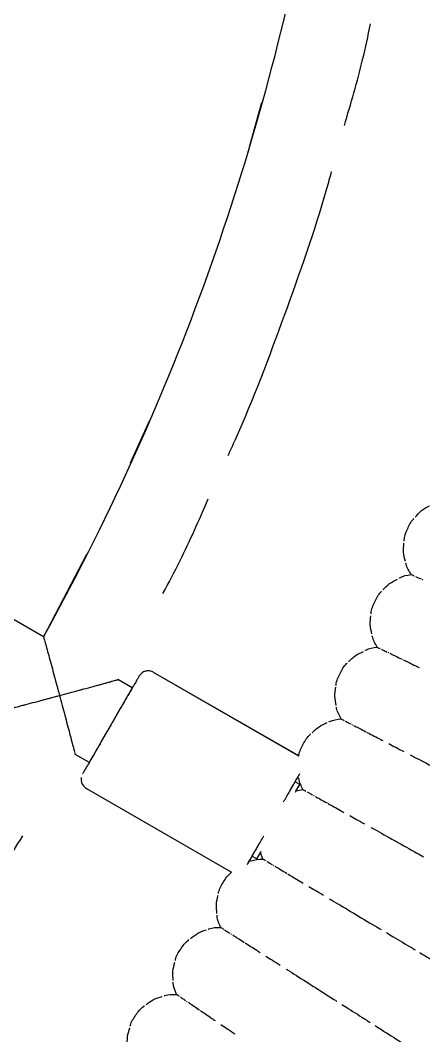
# Model space of a CAD drawing. Extents: x -360 to 379, y -342 to 365.
# Drawn here: x 49.74 to 57.25, y -165.73 to -146.8 of the extents above; entities that cross this region are included whole.
import ezdxf

# ---------------------------------------------------------------- set-up
doc = ezdxf.new("R2010")
doc.units = 0
doc.layers.get('0').update_dxf_attribs({"linetype": 'CONTINUOUS'})

msp = doc.modelspace()

# ---------------------------------------------------------------- linework, layer by layer
at = {"color": 7, "linetype": 'CONTINUOUS'}
for p, q in [((54.231, -148.344), (54.003, -149.168)), ((52.143, -154.277), (51.788, -155.055)), ((50.176, -158.292), (45.498, -155.591)), ((50.176, -158.292), (45.498, -155.591)), ((50.972, -156.762), (50.176, -158.292)), ((51.543, -159.097), (51.561, -159.092)), ((51.827, -159.245), (51.561, -159.092)), ((51.827, -159.245), (51.561, -159.092)), ((51.997, -158.975), (51.952, -159.029)), ((54.924, -160.514), (52.225, -158.956)), ((54.925, -160.515), (52.225, -158.956)), ((50.851, -159.287), (50.928, -159.266)), ((51.819, -159.26), (51.036, -160.616)), ((51.17, -159.2), (51.233, -159.183)), ((50.757, -160.461), (50.761, -160.478)), ((50.761, -160.478), (51.027, -160.631)), ((50.761, -160.478), (51.027, -160.631)), ((51.028, -160.629), (51.02, -160.643)), ((50.927, -160.804), (50.918, -160.82)), ((50.903, -160.846), (50.902, -160.848)), ((54.72, -161.235), (54.933, -160.865)), ((54.945, -161.045), (54.858, -160.995)), ((54.945, -161.045), (54.858, -160.995)), ((50.975, -161.121), (53.674, -162.679)), ((50.975, -161.121), (53.675, -162.68)), ((54.873, -161.17), (54.945, -161.045)), ((54.876, -161.165), (55.004, -161.14)), ((53.983, -162.511), (54.197, -162.141)), ((56.716, -162.096), (56.754, -162.117)), ((54.145, -162.431), (54.217, -162.306)), ((54.257, -162.435), (54.214, -162.312)), ((54.058, -162.381), (54.145, -162.431)), ((54.058, -162.381), (54.145, -162.431)), ((55.94, -163.44), (55.978, -163.462)), ((55.125, -164.761), (55.162, -164.785))]:
    msp.add_line(p, q, dxfattribs=at)
at = {"color": 7, "linetype": 'CONTINUOUS', "flags": 128}
for points in [[(57.068, -157.156), (57.07, -157.157), (57.072, -157.158)], [(57.22, -157.224), (57.229, -157.228), (57.236, -157.231)], [(56.435, -158.512), (56.437, -158.513), (56.44, -158.514)], [(56.586, -158.585), (56.594, -158.589), (56.601, -158.593)], [(51.298, -159.165), (51.411, -159.134), (51.52, -159.104)], [(50.109, -159.485), (50.167, -159.47), (50.474, -159.388)], [(49.787, -159.57), (49.813, -159.564), (49.848, -159.554)], [(55.764, -159.85), (55.766, -159.851), (55.768, -159.852)], [(55.912, -159.927), (55.92, -159.932), (55.927, -159.935)], [(55.053, -161.168), (55.055, -161.169), (55.057, -161.17)], [(55.199, -161.249), (55.208, -161.254), (55.214, -161.257)], [(54.305, -162.464), (54.307, -162.465), (54.309, -162.466)], [(54.448, -162.549), (54.457, -162.554), (54.463, -162.558)], [(53.519, -163.738), (53.521, -163.739), (53.523, -163.74)], [(53.66, -163.828), (53.668, -163.833), (53.674, -163.837)], [(52.696, -164.989), (52.698, -164.99), (52.7, -164.991)], [(52.835, -165.082), (52.843, -165.088), (52.849, -165.092)]]:
    msp.add_lwpolyline(points, dxfattribs=at)
at = {"color": 7, "linetype": 'CONTINUOUS'}
msp.add_arc((10.118, -136.088), 45.8, 331.0009, 348.9991, dxfattribs=at)
for points, knots in [([(55.774, -148.766), (55.894, -148.358), (56.079, -147.732), (56.214, -147.094), (56.261, -146.872)], [0, 0, 0, 0, 0.6514, 1, 1, 1, 1]), ([(53.61, -154.915), (53.656, -154.816), (54.048, -153.962), (54.664, -152.302), (55.26, -150.634), (55.508, -149.728), (55.537, -149.622)], [0, 0, 0, 0, 0.058113, 0.5, 0.941887, 1, 1, 1, 1]), ([(52.397, -157.488), (52.504, -157.288), (52.811, -156.712), (53.072, -156.113), (53.242, -155.724)], [0, 0, 0, 0, 0.3486, 1, 1, 1, 1]), ([(57.093, -156.063), (57.13, -156.02), (57.206, -155.933), (57.307, -155.878), (57.358, -155.851)], [0, 0, 0, 0, 0.4971503, 1, 1, 1, 1]), ([(56.947, -156.288), (56.977, -156.22), (57.009, -156.147), (57.065, -156.092), (57.068, -156.088)], [0, 0, 0, 0, 0.938693, 1, 1, 1, 1]), ([(56.884, -156.514), (56.885, -156.509), (56.887, -156.431), (56.918, -156.357), (56.947, -156.288)], [0, 0, 0, 0, 0.061307, 1, 1, 1, 1]), ([(56.911, -156.888), (56.896, -156.832), (56.866, -156.721), (56.877, -156.606), (56.883, -156.549)], [0, 0, 0, 0, 0.5028497, 1, 1, 1, 1]), ([(57.017, -157.133), (56.977, -157.069), (56.935, -157.002), (56.919, -156.926), (56.918, -156.921)], [0, 0, 0, 0, 0.941576, 1, 1, 1, 1]), ([(56.492, -157.421), (56.531, -157.378), (56.609, -157.294), (56.712, -157.243), (56.764, -157.217)], [0, 0, 0, 0, 0.49715, 1, 1, 1, 1]), ([(56.793, -157.2), (56.797, -157.197), (56.865, -157.158), (56.943, -157.145), (57.017, -157.133)], [0, 0, 0, 0, 0.058424, 1, 1, 1, 1]), ([(57.017, -157.133), (57.019, -157.134), (57.021, -157.134), (57.058, -157.151), (57.065, -157.154)], [0, 0, 0, 0, 0.827432, 1, 1, 1, 1]), ([(57.096, -157.168), (57.107, -157.173), (57.129, -157.183), (57.178, -157.205), (57.203, -157.216)], [0, 0, 0, 0, 0.4837885, 1, 1, 1, 1]), ([(56.339, -157.642), (56.372, -157.574), (56.406, -157.502), (56.463, -157.449), (56.466, -157.445)], [0, 0, 0, 0, 0.938693, 1, 1, 1, 1]), ([(56.27, -157.865), (56.271, -157.861), (56.276, -157.783), (56.309, -157.71), (56.339, -157.642)], [0, 0, 0, 0, 0.061307, 1, 1, 1, 1]), ([(56.287, -158.24), (56.273, -158.184), (56.246, -158.072), (56.261, -157.958), (56.268, -157.901)], [0, 0, 0, 0, 0.50285, 1, 1, 1, 1]), ([(50.176, -158.292), (50.177, -158.298), (50.181, -158.311), (50.206, -158.403), (50.241, -158.528), (50.296, -158.729), (50.359, -158.961), (50.414, -159.164), (50.447, -159.287), (50.464, -159.349), (50.474, -159.388)], [0, 0, 0, 0, 0.12507, 0.250438, 0.375759, 0.500686, 0.749355, 0.874701, 0.919666, 1, 1, 1, 1]), ([(56.385, -158.488), (56.347, -158.423), (56.306, -158.355), (56.293, -158.278), (56.293, -158.274)], [0, 0, 0, 0, 0.941576, 1, 1, 1, 1]), ([(55.852, -158.76), (55.892, -158.719), (55.972, -158.637), (56.077, -158.589), (56.129, -158.565)], [0, 0, 0, 0, 0.49715, 1, 1, 1, 1]), ([(56.16, -158.548), (56.164, -158.546), (56.232, -158.509), (56.311, -158.498), (56.385, -158.488)], [0, 0, 0, 0, 0.058424, 1, 1, 1, 1]), ([(56.385, -158.488), (56.387, -158.489), (56.389, -158.49), (56.426, -158.508), (56.432, -158.511)], [0, 0, 0, 0, 0.827229, 1, 1, 1, 1]), ([(56.463, -158.526), (56.474, -158.531), (56.496, -158.542), (56.544, -158.565), (56.568, -158.577)], [0, 0, 0, 0, 0.483182, 1, 1, 1, 1]), ([(56.619, -158.601), (56.627, -158.605), (56.684, -158.633), (56.763, -158.671), (56.849, -158.713), (56.851, -158.713)], [0, 0, 0, 0, 0.1550535, 0.9876052, 1, 1, 1, 1]), ([(56.87, -158.723), (56.941, -158.757), (57.029, -158.8), (57.146, -158.856), (57.168, -158.867)], [0, 0, 0, 0, 0.8089, 1, 1, 1, 1]), ([(52.225, -158.956), (52.201, -158.945), (52.152, -158.924), (52.074, -158.933), (52.02, -158.952), (52.002, -158.972), (52.001, -158.973)], [0, 0, 0, 0, 0.327453, 0.654907, 0.98236, 1, 1, 1, 1]), ([(55.693, -158.977), (55.727, -158.91), (55.764, -158.84), (55.822, -158.787), (55.826, -158.784)], [0, 0, 0, 0, 0.938693, 1, 1, 1, 1]), ([(50.474, -159.388), (50.597, -159.355), (50.842, -159.289), (51.134, -159.21), (51.333, -159.155), (51.455, -159.121), (51.543, -159.097), (51.555, -159.094), (51.561, -159.092)], [0, 0, 0, 0, 0.250475, 0.499755, 0.632073, 0.749688, 0.874996, 1, 1, 1, 1]), ([(55.618, -159.199), (55.618, -159.194), (55.625, -159.116), (55.66, -159.044), (55.693, -158.977)], [0, 0, 0, 0, 0.061307, 1, 1, 1, 1]), ([(55.623, -159.573), (55.611, -159.517), (55.587, -159.404), (55.605, -159.29), (55.614, -159.234)], [0, 0, 0, 0, 0.5028497, 1, 1, 1, 1]), ([(49.376, -159.678), (49.382, -159.676), (49.394, -159.673), (49.487, -159.649), (49.613, -159.616), (49.815, -159.563), (50.047, -159.502), (50.289, -159.438), (50.413, -159.405), (50.474, -159.388)], [0, 0, 0, 0, 0.1250777, 0.2504542, 0.3757831, 0.5007175, 0.7494023, 0.8747564, 1, 1, 1, 1]), ([(50.474, -159.388), (50.507, -159.51), (50.572, -159.755), (50.649, -160.047), (50.702, -160.248), (50.733, -160.368), (50.751, -160.438), (50.754, -160.448), (50.754, -160.449)], [0, 0, 0, 0, 0.282542, 0.566052, 0.717022, 0.850819, 0.993183, 1, 1, 1, 1]), ([(55.714, -159.824), (55.678, -159.759), (55.639, -159.689), (55.628, -159.612), (55.628, -159.607)], [0, 0, 0, 0, 0.941576, 1, 1, 1, 1]), ([(55.173, -160.081), (55.214, -160.041), (55.297, -159.961), (55.403, -159.916), (55.456, -159.893)], [0, 0, 0, 0, 0.4971503, 1, 1, 1, 1]), ([(55.487, -159.878), (55.491, -159.876), (55.56, -159.841), (55.64, -159.832), (55.714, -159.824)], [0, 0, 0, 0, 0.058424, 1, 1, 1, 1]), ([(55.714, -159.824), (55.716, -159.825), (55.718, -159.826), (55.754, -159.845), (55.76, -159.848)], [0, 0, 0, 0, 0.8288685, 1, 1, 1, 1]), ([(55.791, -159.864), (55.801, -159.87), (55.823, -159.881), (55.87, -159.906), (55.895, -159.918)], [0, 0, 0, 0, 0.488096, 1, 1, 1, 1]), ([(55.945, -159.944), (55.954, -159.949), (56.009, -159.978), (56.088, -160.019), (56.173, -160.063), (56.174, -160.063)], [0, 0, 0, 0, 0.158544, 0.992316, 1, 1, 1, 1]), ([(56.186, -160.07), (56.259, -160.108), (56.348, -160.154), (56.466, -160.216), (56.487, -160.227)], [0, 0, 0, 0, 0.820362, 1, 1, 1, 1]), ([(55.008, -160.293), (55.044, -160.227), (55.083, -160.158), (55.143, -160.107), (55.146, -160.104)], [0, 0, 0, 0, 0.938693, 1, 1, 1, 1]), ([(54.926, -160.515), (54.927, -160.509), (54.936, -160.431), (54.973, -160.359), (55.008, -160.293)], [0, 0, 0, 0, 0.072316, 1, 1, 1, 1]), ([(56.599, -160.285), (56.641, -160.307), (56.724, -160.35), (56.828, -160.404), (56.879, -160.431)], [0, 0, 0, 0, 0.50089, 1, 1, 1, 1]), ([(56.999, -160.493), (57.022, -160.505), (57.158, -160.576), (57.451, -160.728), (57.763, -160.891), (57.953, -160.99), (57.992, -161.01)], [0, 0, 0, 0, 0.082118, 0.487065, 0.896519, 1, 1, 1, 1]), ([(54.641, -161.372), (54.66, -161.339), (54.718, -161.238), (54.807, -161.084), (54.892, -160.936), (54.932, -160.867), (54.948, -160.84)], [0, 0, 0, 0, 0.155993, 0.479136, 0.80228, 1, 1, 1, 1]), ([(50.878, -160.917), (50.878, -160.919), (50.869, -160.945), (50.879, -161.001), (50.911, -161.074), (50.954, -161.105), (50.975, -161.121)], [0, 0, 0, 0, 0.0176396, 0.3450931, 0.6725465, 1, 1, 1, 1]), ([(55.004, -161.14), (54.97, -161.074), (54.934, -161.003), (54.925, -160.926), (54.925, -160.921)], [0, 0, 0, 0, 0.9415763, 1, 1, 1, 1]), ([(54.863, -161.187), (54.882, -161.154), (54.934, -161.065), (54.941, -161.053), (54.945, -161.045)], [0, 0, 0, 0, 0.3720893, 1, 1, 1, 1]), ([(55.004, -161.14), (55.006, -161.141), (55.008, -161.142), (55.044, -161.162), (55.05, -161.166)], [0, 0, 0, 0, 0.827497, 1, 1, 1, 1]), ([(55.08, -161.182), (55.09, -161.188), (55.112, -161.2), (55.158, -161.226), (55.182, -161.24)], [0, 0, 0, 0, 0.4839826, 1, 1, 1, 1]), ([(55.231, -161.267), (55.24, -161.272), (55.294, -161.302), (55.371, -161.345), (55.455, -161.392), (55.456, -161.392)], [0, 0, 0, 0, 0.155622, 0.988373, 1, 1, 1, 1]), ([(55.474, -161.402), (55.544, -161.441), (55.629, -161.489), (55.743, -161.553), (55.764, -161.565)], [0, 0, 0, 0, 0.810767, 1, 1, 1, 1]), ([(55.874, -161.626), (55.915, -161.648), (55.997, -161.694), (56.099, -161.751), (56.151, -161.78)], [0, 0, 0, 0, 0.488554, 1, 1, 1, 1]), ([(56.267, -161.845), (56.289, -161.857), (56.421, -161.931), (56.573, -162.016), (56.712, -162.093), (56.713, -162.094)], [0, 0, 0, 0, 0.161111, 0.990444, 1, 1, 1, 1]), ([(48.684, -163.617), (48.937, -163.275), (49.325, -162.75), (49.67, -162.196), (49.79, -162.003)], [0, 0, 0, 0, 0.6514, 1, 1, 1, 1]), ([(53.969, -162.536), (53.984, -162.51), (54.024, -162.44), (54.109, -162.292), (54.198, -162.139), (54.257, -162.037), (54.276, -162.004)], [0, 0, 0, 0, 0.19772, 0.520864, 0.844007, 1, 1, 1, 1]), ([(56.737, -162.108), (56.863, -162.178), (57.026, -162.268), (57.205, -162.369), (57.245, -162.391)], [0, 0, 0, 0, 0.7755911, 1, 1, 1, 1]), ([(54.145, -162.431), (54.149, -162.424), (54.156, -162.412), (54.207, -162.323), (54.227, -162.289)], [0, 0, 0, 0, 0.627923, 1, 1, 1, 1]), ([(54.027, -162.476), (54.031, -162.474), (54.103, -162.443), (54.182, -162.439), (54.257, -162.435)], [0, 0, 0, 0, 0.058424, 1, 1, 1, 1]), ([(54.257, -162.435), (54.258, -162.436), (54.26, -162.437), (54.296, -162.458), (54.302, -162.462)], [0, 0, 0, 0, 0.828836, 1, 1, 1, 1]), ([(54.331, -162.48), (54.341, -162.486), (54.362, -162.498), (54.408, -162.526), (54.432, -162.54)], [0, 0, 0, 0, 0.487998, 1, 1, 1, 1]), ([(53.525, -162.862), (53.565, -162.799), (53.608, -162.731), (53.671, -162.683), (53.676, -162.68)], [0, 0, 0, 0, 0.927684, 1, 1, 1, 1]), ([(54.48, -162.568), (54.489, -162.574), (54.543, -162.606), (54.618, -162.651), (54.701, -162.7), (54.702, -162.701)], [0, 0, 0, 0, 0.1584736, 0.9922221, 1, 1, 1, 1]), ([(54.714, -162.708), (54.785, -162.75), (54.871, -162.802), (54.985, -162.87), (55.005, -162.882)], [0, 0, 0, 0, 0.820132, 1, 1, 1, 1]), ([(53.43, -163.076), (53.431, -163.071), (53.445, -162.994), (53.486, -162.926), (53.525, -162.862)], [0, 0, 0, 0, 0.061307, 1, 1, 1, 1]), ([(53.403, -163.45), (53.396, -163.393), (53.382, -163.278), (53.41, -163.167), (53.424, -163.111)], [0, 0, 0, 0, 0.5028497, 1, 1, 1, 1]), ([(55.113, -162.946), (55.154, -162.971), (55.235, -163.019), (55.335, -163.079), (55.385, -163.108)], [0, 0, 0, 0, 0.500595, 1, 1, 1, 1]), ([(55.5, -163.177), (55.523, -163.191), (55.654, -163.269), (55.938, -163.439), (56.24, -163.619), (56.424, -163.729), (56.461, -163.751)], [0, 0, 0, 0, 0.082029, 0.486944, 0.896367, 1, 1, 1, 1]), ([(53.472, -163.708), (53.441, -163.639), (53.409, -163.567), (53.405, -163.489), (53.405, -163.484)], [0, 0, 0, 0, 0.941576, 1, 1, 1, 1]), ([(52.911, -163.916), (52.955, -163.88), (53.045, -163.808), (53.154, -163.772), (53.209, -163.754)], [0, 0, 0, 0, 0.49715, 1, 1, 1, 1]), ([(53.241, -163.742), (53.245, -163.74), (53.317, -163.711), (53.397, -163.709), (53.472, -163.708)], [0, 0, 0, 0, 0.058424, 1, 1, 1, 1]), ([(53.472, -163.708), (53.473, -163.709), (53.475, -163.71), (53.51, -163.732), (53.516, -163.736)], [0, 0, 0, 0, 0.827633, 1, 1, 1, 1]), ([(53.545, -163.754), (53.555, -163.761), (53.575, -163.774), (53.62, -163.802), (53.644, -163.817)], [0, 0, 0, 0, 0.484392, 1, 1, 1, 1]), ([(53.691, -163.847), (53.699, -163.853), (53.752, -163.886), (53.826, -163.934), (53.907, -163.985), (53.908, -163.986)], [0, 0, 0, 0, 0.1559121, 0.9887655, 1, 1, 1, 1]), ([(56.554, -163.807), (56.597, -163.832), (56.751, -163.924), (56.931, -164.032), (57.073, -164.116), (57.092, -164.128)], [0, 0, 0, 0, 0.248422, 0.896009, 1, 1, 1, 1]), ([(52.728, -164.113), (52.769, -164.051), (52.814, -163.985), (52.878, -163.94), (52.882, -163.937)], [0, 0, 0, 0, 0.938693, 1, 1, 1, 1]), ([(53.925, -163.997), (53.992, -164.039), (54.075, -164.092), (54.185, -164.162), (54.206, -164.176)], [0, 0, 0, 0, 0.811721, 1, 1, 1, 1]), ([(52.627, -164.324), (52.628, -164.32), (52.644, -164.243), (52.687, -164.176), (52.728, -164.113)], [0, 0, 0, 0, 0.061307, 1, 1, 1, 1]), ([(54.312, -164.243), (54.351, -164.268), (54.431, -164.319), (54.529, -164.381), (54.579, -164.413)], [0, 0, 0, 0, 0.489782, 1, 1, 1, 1]), ([(57.176, -164.178), (57.25, -164.222), (57.448, -164.34), (57.812, -164.558), (58.13, -164.747), (58.321, -164.861), (58.347, -164.877)], [0, 0, 0, 0, 0.199167, 0.526426, 0.934403, 1, 1, 1, 1]), ([(52.589, -164.697), (52.583, -164.64), (52.573, -164.525), (52.604, -164.414), (52.619, -164.359)], [0, 0, 0, 0, 0.50285, 1, 1, 1, 1]), ([(54.691, -164.485), (54.712, -164.498), (54.841, -164.58), (54.987, -164.673), (55.121, -164.759), (55.123, -164.759)], [0, 0, 0, 0, 0.1618291, 0.9912426, 1, 1, 1, 1]), ([(52.65, -164.957), (52.622, -164.888), (52.592, -164.814), (52.59, -164.736), (52.59, -164.732)], [0, 0, 0, 0, 0.941576, 1, 1, 1, 1]), ([(55.144, -164.773), (55.267, -164.851), (55.424, -164.951), (55.598, -165.062), (55.636, -165.087)], [0, 0, 0, 0, 0.777628, 1, 1, 1, 1]), ([(52.083, -165.149), (52.129, -165.115), (52.22, -165.045), (52.331, -165.012), (52.386, -164.996)], [0, 0, 0, 0, 0.49715, 1, 1, 1, 1]), ([(52.418, -164.984), (52.423, -164.983), (52.496, -164.955), (52.575, -164.956), (52.65, -164.957)], [0, 0, 0, 0, 0.058424, 1, 1, 1, 1]), ([(52.65, -164.957), (52.652, -164.958), (52.654, -164.959), (52.687, -164.982), (52.693, -164.986)], [0, 0, 0, 0, 0.82734, 1, 1, 1, 1]), ([(52.722, -165.006), (52.731, -165.012), (52.752, -165.026), (52.796, -165.056), (52.819, -165.071)], [0, 0, 0, 0, 0.483513, 1, 1, 1, 1]), ([(51.894, -165.341), (51.938, -165.28), (51.984, -165.215), (52.05, -165.172), (52.054, -165.169)], [0, 0, 0, 0, 0.938693, 1, 1, 1, 1]), ([(52.865, -165.103), (52.873, -165.108), (52.925, -165.143), (52.998, -165.193), (53.077, -165.247), (53.078, -165.248)], [0, 0, 0, 0, 0.1552884, 0.9879226, 1, 1, 1, 1]), ([(55.727, -165.145), (55.767, -165.17), (55.915, -165.265), (56.092, -165.377), (56.233, -165.467), (56.254, -165.48)], [0, 0, 0, 0, 0.2361021, 0.8839672, 1, 1, 1, 1]), ([(51.788, -165.549), (51.789, -165.544), (51.807, -165.468), (51.852, -165.402), (51.894, -165.341)], [0, 0, 0, 0, 0.061307, 1, 1, 1, 1]), ([(53.096, -165.26), (53.161, -165.304), (53.242, -165.359), (53.35, -165.432), (53.37, -165.446)], [0, 0, 0, 0, 0.8096713, 1, 1, 1, 1]), ([(53.474, -165.517), (53.512, -165.542), (53.591, -165.595), (53.687, -165.661), (53.737, -165.695)], [0, 0, 0, 0, 0.487143, 1, 1, 1, 1]), ([(56.34, -165.535), (56.41, -165.58), (56.6, -165.701), (56.796, -165.826), (56.925, -165.907), (56.925, -165.908)], [0, 0, 0, 0, 0.365325, 0.99603, 1, 1, 1, 1]), ([(51.739, -165.921), (51.735, -165.863), (51.728, -165.748), (51.762, -165.638), (51.779, -165.583)], [0, 0, 0, 0, 0.50285, 1, 1, 1, 1])]:
    msp.add_open_spline(points, degree=3, knots=knots, dxfattribs=at)
msp.add_open_spline([(51.952, -159.029), (51.95, -159.032), (51.946, -159.039), (51.915, -159.093), (51.867, -159.177), (51.801, -159.291), (51.721, -159.43), (51.629, -159.588), (51.53, -159.76), (51.427, -159.938), (51.324, -160.117), (51.225, -160.288), (51.134, -160.447), (51.054, -160.585), (50.988, -160.699), (50.939, -160.783), (50.908, -160.837), (50.904, -160.844), (50.902, -160.848)], degree=3, dxfattribs=at)

doc.saveas('drawing.dxf')
